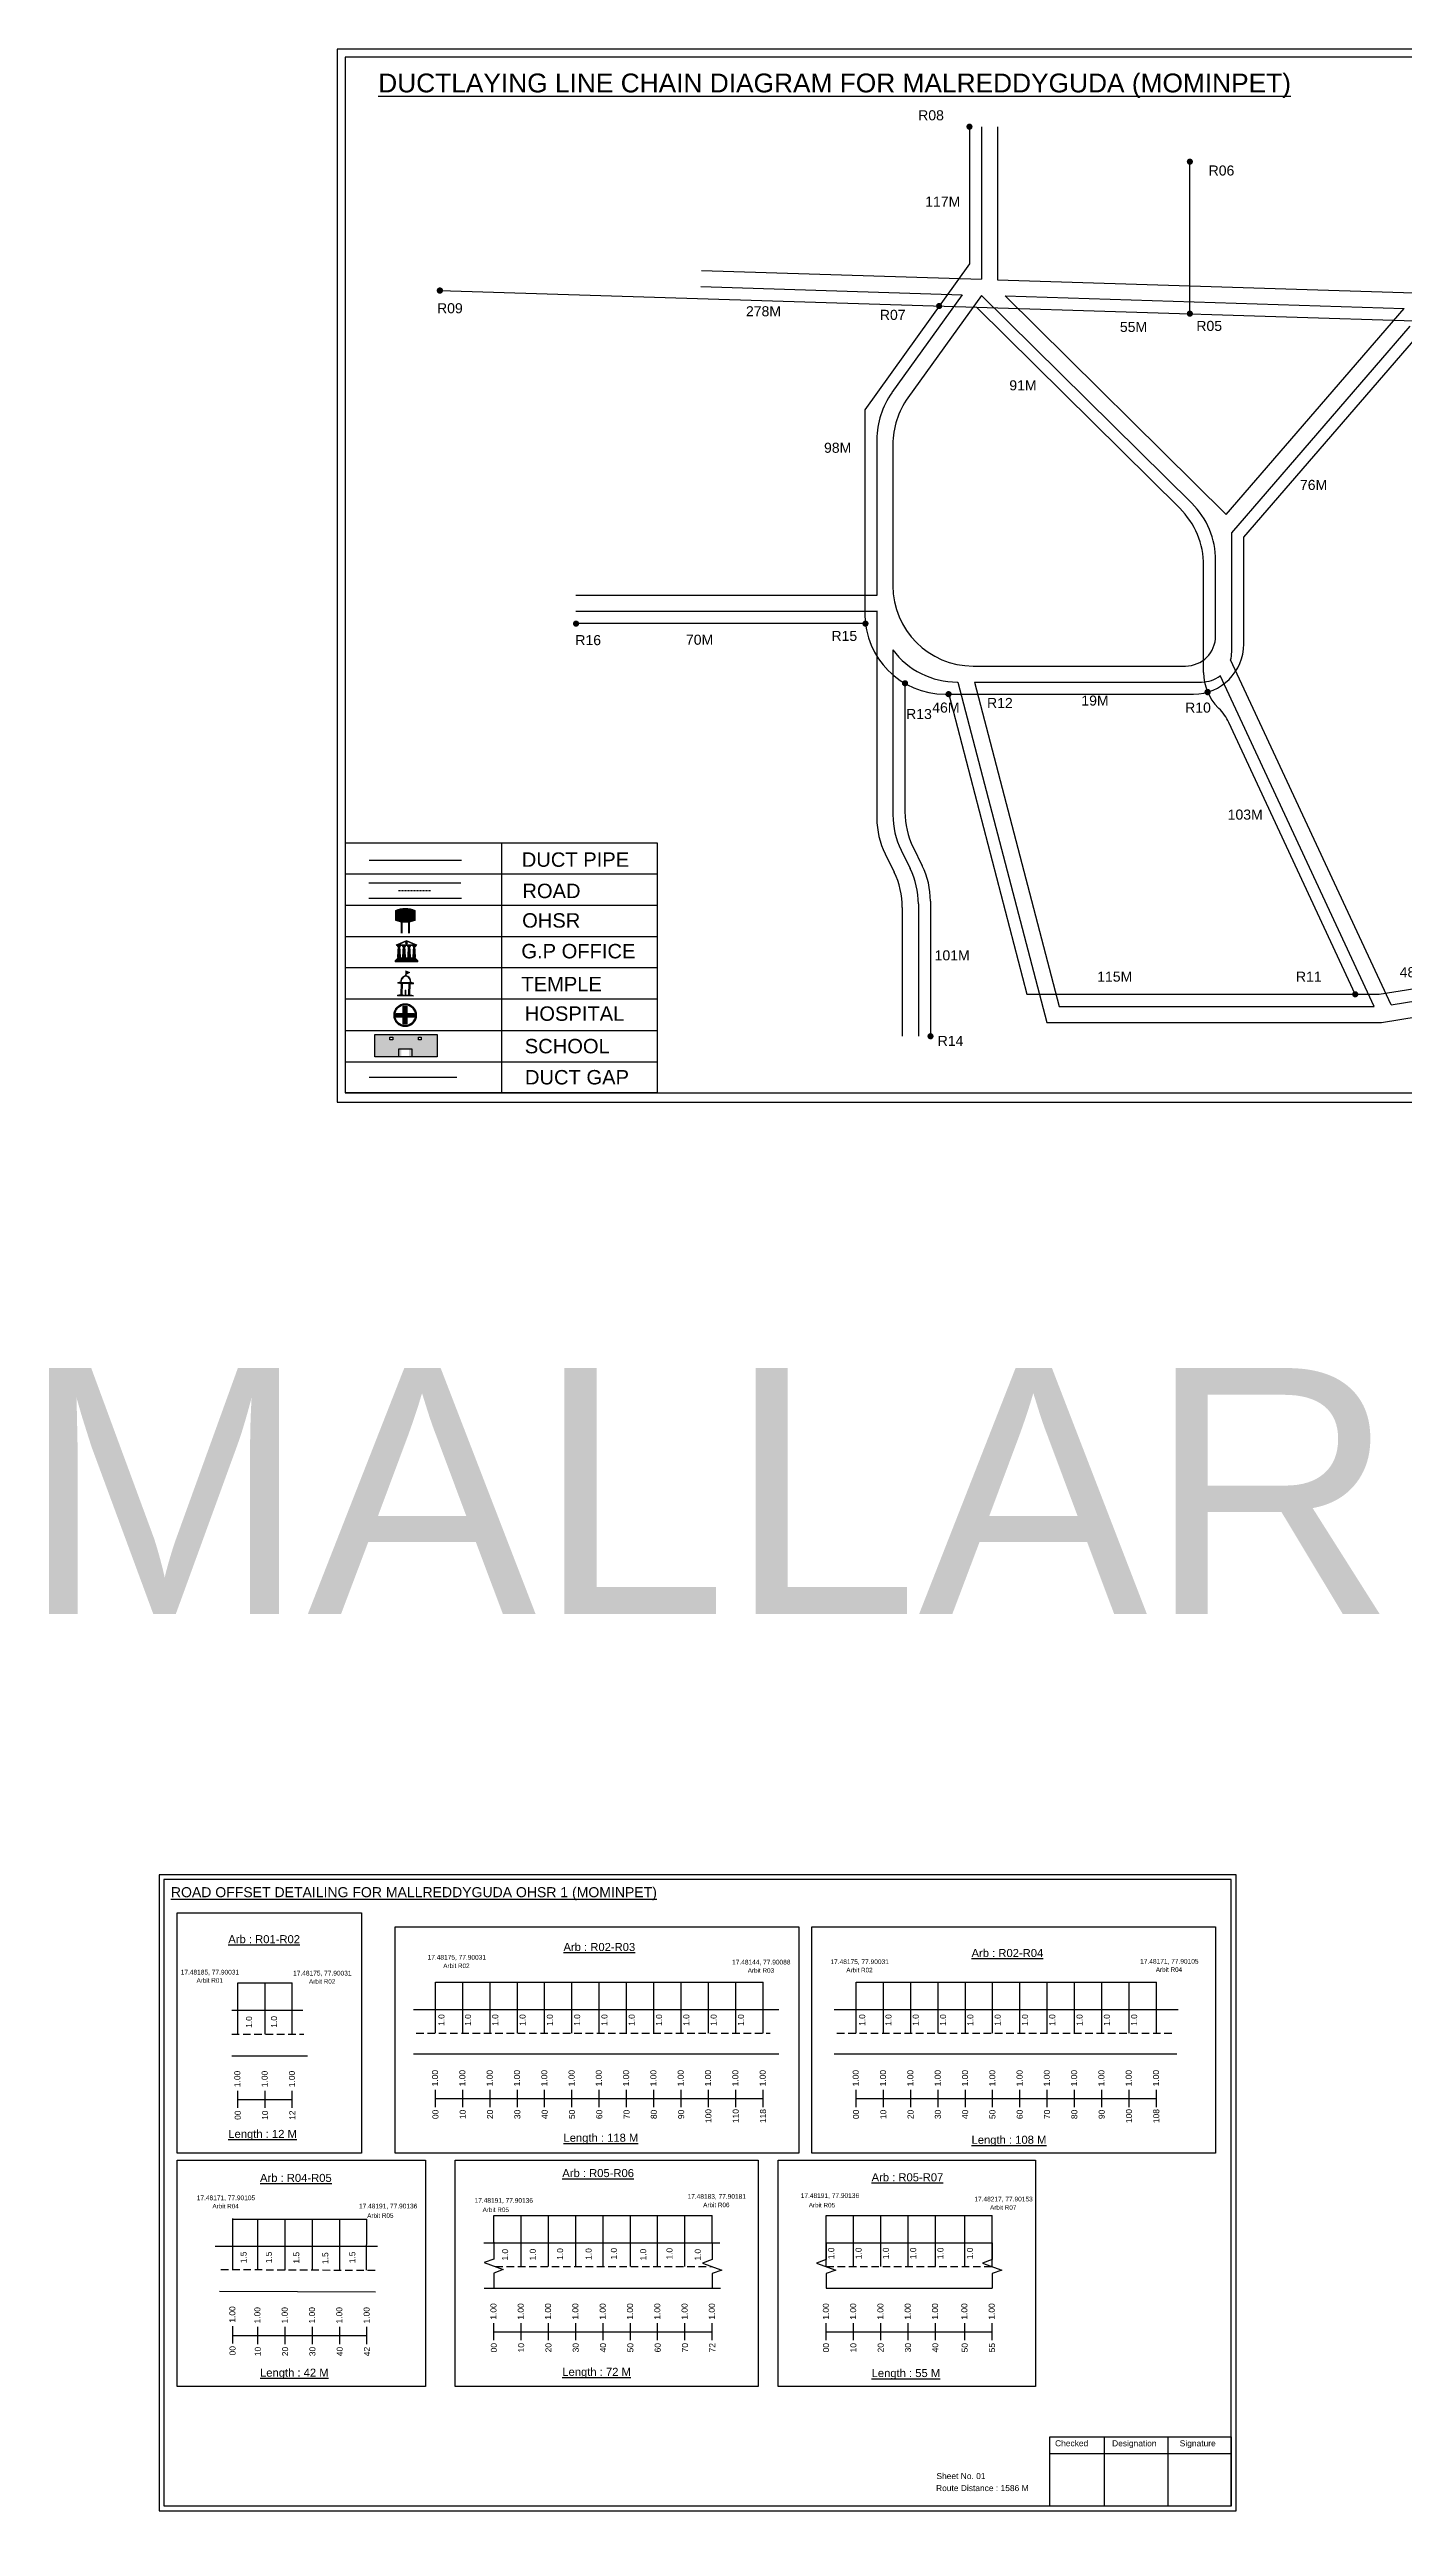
# Model space of a CAD drawing. Header units: inches. Extents: x 323 to 3787, y 50 to 1276.
# Drawn here: x 323 to 998, y 50 to 1276 of the extents above; entities that cross this region are included whole.
import ezdxf

# ---------------------------------------------------------------- set-up
doc = ezdxf.new("R2010")
doc.units = ezdxf.units.IN
doc.header["$MEASUREMENT"] = 0
doc.linetypes.add('DASHED2', pattern=[0.375, 0.25, -0.125])
doc.linetypes.add('DASHEDX2', pattern=[1.5, 1, -0.5])
for name, color, linetype in [('LANDMARK', 7, 'Continuous'), ('OHT', 7, 'Continuous'), ('PDF_Geometry', 7, 'Continuous'), ('PDF_Text', 5, 'Continuous'), ('pipe', 5, 'Continuous')]:
    doc.layers.add(name, color=color, linetype=linetype)
doc.styles.add('PDF Arial', font='arial.ttf')
doc.styles.get("Standard").update_dxf_attribs({"font": 'arial.ttf'})

# ---------------------------------------------------------------- blocks, each defined once
blk = doc.blocks.new('OHT')
at = {"linetype": 'Continuous', "lineweight": 0, "true_color": 0x0ffffc}
blk.add_hatch(color=4, dxfattribs=at).paths.add_polyline_path([(0.012, 1), (0, 1, 0.101323), (-0.4, 0.916), (-0.4, 0.525, 0.194075), (0.399, 0.521), (0.399, 0.921, 0.097877)])
at = {"color": 4, "linetype": 'Continuous', "lineweight": 0, "true_color": 0x0ffffc, "flags": 128}
for points in [[(-0.4, 0.525), (-0.4, 0.916)], [(0.399, 0.521), (0.399, 0.921)]]:
    blk.add_lwpolyline(points, dxfattribs=at)
at = {"color": 4, "linetype": 'Continuous', "lineweight": 0, "true_color": 0x0ffffc, "const_width": 0.075, "flags": 128}
for points in [[(-0.15, 0), (-0.15, 0.475)], [(0.15, 0), (0.15, 0.473)]]:
    blk.add_lwpolyline(points, dxfattribs=at)
at = {"color": 4, "linetype": 'Continuous', "lineweight": 0, "true_color": 0x0ffffc}
for centre, radius, start, end in [((0.006, -0.019), 1.019, 67.31091, 113.47108), ((0.004, 1.513), 1.068, 247.76824, 291.70073)]:
    blk.add_arc(centre, radius, start, end, dxfattribs=at)
blk = doc.blocks.new('Government_Office')
at = {"linetype": 'Continuous', "lineweight": 0, "true_color": 0xff0000}
for points in [[(-0.5, 0.05), (0.5, 0.05), (0.5, 0), (-0.5, 0)], [(-0.45, 0.08), (-0.45, 0.12), (0.45, 0.12), (0.45, 0.08)], [(-0.4, 0.14), (-0.4, 0.18), (0.4, 0.18), (0.4, 0.14)]]:
    blk.add_hatch(color=1, dxfattribs=at).paths.add_polyline_path(points)
h = blk.add_hatch(color=1, dxfattribs=at)
h.paths.add_polyline_path([(0.44, 0.72), (0.45, 0.75), (0, 0.93), (-0.45, 0.75), (-0.44, 0.72)])
h.paths.add_polyline_path([(0.36, 0.75), (-0.36, 0.75), (0, 0.9)], flags=16)
h.paths.add_polyline_path([(0, 0.78, -1), (0, 0.87, -1)], flags=0)
h = blk.add_hatch(color=1, dxfattribs=at)
edge = h.paths.add_edge_path()
edge.add_line((-0.27, 0.2), (-0.3, 0.68))
edge.add_line((-0.3, 0.68), (-0.29, 0.68))
edge.add_arc((-0.28, 0.69), 0.0176, 225.304, 441.5659)
edge.add_line((-0.28, 0.7), (-0.39, 0.7))
edge.add_arc((-0.39, 0.69), 0.0176, 98.4341, 314.696)
edge.add_line((-0.38, 0.68), (-0.37, 0.68))
edge.add_line((-0.37, 0.68), (-0.4, 0.2))
edge.add_line((-0.4, 0.2), (-0.27, 0.2))
h = blk.add_hatch(color=1, dxfattribs=at)
edge = h.paths.add_edge_path()
edge.add_line((-0.05, 0.2), (-0.07, 0.68))
edge.add_line((-0.07, 0.68), (-0.07, 0.68))
edge.add_arc((-0.05, 0.69), 0.0176, 225.304, 441.5659)
edge.add_line((-0.05, 0.7), (-0.17, 0.7))
edge.add_arc((-0.17, 0.69), 0.0176, 98.4341, 314.696)
edge.add_line((-0.16, 0.68), (-0.15, 0.68))
edge.add_line((-0.15, 0.68), (-0.18, 0.2))
edge.add_line((-0.18, 0.2), (-0.05, 0.2))
h = blk.add_hatch(color=1, dxfattribs=at)
edge = h.paths.add_edge_path()
edge.add_arc((0, 0.83), 0.0467, 90, 270)
edge.add_arc((0, 0.83), 0.0467, 270, 450)
h = blk.add_hatch(color=1, dxfattribs=at)
edge = h.paths.add_edge_path()
edge.add_line((0.18, 0.2), (0.15, 0.68))
edge.add_line((0.15, 0.68), (0.16, 0.68))
edge.add_arc((0.17, 0.69), 0.0176, 225.304, 441.5659)
edge.add_line((0.17, 0.7), (0.05, 0.7))
edge.add_arc((0.05, 0.69), 0.0176, 98.4341, 314.696)
edge.add_line((0.07, 0.68), (0.07, 0.68))
edge.add_line((0.07, 0.68), (0.05, 0.2))
edge.add_line((0.05, 0.2), (0.18, 0.2))
h = blk.add_hatch(color=1, dxfattribs=at)
edge = h.paths.add_edge_path()
edge.add_line((0.4, 0.2), (0.37, 0.68))
edge.add_line((0.37, 0.68), (0.38, 0.68))
edge.add_arc((0.39, 0.69), 0.0176, 225.304, 441.5659)
edge.add_line((0.4, 0.7), (0.28, 0.7))
edge.add_arc((0.28, 0.69), 0.0176, 98.4341, 314.696)
edge.add_line((0.29, 0.68), (0.3, 0.68))
edge.add_line((0.3, 0.68), (0.27, 0.2))
edge.add_line((0.27, 0.2), (0.4, 0.2))
at = {"color": 1, "linetype": 'Continuous', "lineweight": 0, "true_color": 0xff0000, "flags": 128}
for points in [[(-0.5, 0.05), (0.5, 0.05), (0.5, 0), (-0.5, 0)], [(-0.45, 0.75), (-0.44, 0.72), (0.44, 0.72), (0.45, 0.75), (0, 0.93)], [(-0.45, 0.08), (-0.45, 0.12), (0.45, 0.12), (0.45, 0.08)], [(-0.4, 0.14), (-0.4, 0.18), (0.4, 0.18), (0.4, 0.14)], [(-0.36, 0.75), (0.36, 0.75), (0, 0.9)]]:
    blk.add_lwpolyline(points, close=True, dxfattribs=at)
for points in [[(-0.27, 0.2), (-0.3, 0.68), (-0.29, 0.68, 1.379694), (-0.28, 0.7), (-0.39, 0.7, 1.379694), (-0.38, 0.68), (-0.37, 0.68), (-0.4, 0.2)], [(-0.05, 0.2), (-0.07, 0.68), (-0.07, 0.68, 1.379694), (-0.05, 0.7), (-0.17, 0.7, 1.379694), (-0.16, 0.68), (-0.15, 0.68), (-0.18, 0.2)], [(0, 0.87, 1), (0, 0.78, 1)], [(0.18, 0.2), (0.15, 0.68), (0.16, 0.68, 1.379694), (0.17, 0.7), (0.05, 0.7, 1.379694), (0.07, 0.68), (0.07, 0.68), (0.05, 0.2)], [(0.4, 0.2), (0.37, 0.68), (0.38, 0.68, 1.379694), (0.4, 0.7), (0.28, 0.7, 1.379694), (0.29, 0.68), (0.3, 0.68), (0.27, 0.2)]]:
    blk.add_lwpolyline(points, format="xyb", close=True, dxfattribs=at)
blk = doc.blocks.new('Temple')
at = {"linetype": 'Continuous', "lineweight": 0, "true_color": 0xe66000}
blk.add_hatch(color=32, dxfattribs=at).paths.add_polyline_path([(-0.006, 1), (0.147, 0.931), (0, 0.85)])
at = {"linetype": 'Continuous', "lineweight": 0, "true_color": 0xff0000}
h = blk.add_hatch(color=1, dxfattribs=at)
edge = h.paths.add_edge_path()
edge.add_line((0.175, 0.49), (0.225, 0.49))
edge.add_line((0.225, 0.49), (0.225, 0.497))
edge.add_line((0.225, 0.497), (0.307, 0.497))
edge.add_line((0.307, 0.497), (0.307, 0.533))
edge.add_line((0.307, 0.533), (0.257, 0.533))
edge.add_line((0.257, 0.533), (0.257, 0.54))
edge.add_line((0.257, 0.54), (0.2, 0.54))
edge.add_spline(control_points=[(0.2, 0.54), (0.2, 0.589), (0.19, 0.638), (0.142, 0.743), (0.092, 0.79), (0.027, 0.805), (0.02, 0.806), (0.012, 0.806)], knot_values=[4.712389, 4.712389, 4.712389, 4.712389, 5.278166, 5.278166, 6.117402, 6.117402, 6.223801, 6.223801, 6.223801, 6.223801], degree=3, periodic=0)
edge.add_line((0.012, 0.806), (0.012, 0.79))
edge.add_line((0.012, 0.79), (-0.012, 0.79))
edge.add_line((-0.012, 0.79), (-0.012, 0.806))
edge.add_spline(control_points=[(-0.012, 0.806), (-0.055, 0.802), (-0.096, 0.781), (-0.171, 0.699), (-0.197, 0.628), (-0.2, 0.55), (-0.2, 0.545), (-0.2, 0.54)], knot_values=[6.343965, 6.343965, 6.343965, 6.343965, 6.956638, 6.956638, 7.795874, 7.795874, 7.853982, 7.853982, 7.853982, 7.853982], degree=3, periodic=0)
edge.add_line((-0.2, 0.54), (-0.257, 0.54))
edge.add_line((-0.257, 0.54), (-0.257, 0.533))
edge.add_line((-0.257, 0.533), (-0.307, 0.533))
edge.add_line((-0.307, 0.533), (-0.307, 0.497))
edge.add_line((-0.307, 0.497), (-0.225, 0.497))
edge.add_line((-0.225, 0.497), (-0.225, 0.49))
edge.add_line((-0.225, 0.49), (-0.175, 0.49))
edge.add_line((-0.175, 0.49), (-0.175, 0.07))
edge.add_arc((-0.205, 0.07), 0.03, -90, 0, ccw=False)
edge.add_line((-0.205, 0.04), (-0.257, 0.04))
edge.add_line((-0.257, 0.04), (-0.257, 0.033))
edge.add_line((-0.257, 0.033), (-0.307, 0.033))
edge.add_line((-0.307, 0.033), (-0.307, 0))
edge.add_line((-0.307, 0), (0.307, 0))
edge.add_line((0.307, 0), (0.307, 0.033))
edge.add_line((0.307, 0.033), (0.257, 0.033))
edge.add_line((0.257, 0.033), (0.257, 0.04))
edge.add_line((0.257, 0.04), (0.205, 0.04))
edge.add_arc((0.205, 0.07), 0.03, 180, 270, ccw=False)
edge.add_line((0.175, 0.07), (0.175, 0.49))
h.paths.add_polyline_path([(0.125, 0.07, -0.414214), (0.095, 0.04), (0.05, 0.04), (0.05, 0.033), (-0.05, 0.033), (-0.05, 0.04), (-0.095, 0.04, -0.414214), (-0.125, 0.07), (-0.125, 0.497), (0.125, 0.497)], flags=16)
edge = h.paths.add_edge_path(flags=16)
edge.add_ellipse((0, 0.54), major_axis=(0, 0.242), ratio=0.722808, start_angle=270, end_angle=450, ccw=False)
edge.add_line((0.175, 0.54), (-0.175, 0.54))
h.paths.add_polyline_path([(0.012, 0.23), (0.012, 0.07), (-0.012, 0.07), (-0.012, 0.23)], flags=0)
h = blk.add_hatch(color=1, dxfattribs=at)
edge = h.paths.add_edge_path()
edge.add_line((0.012, 0.857), (0, 0.85))
edge.add_line((0, 0.85), (-0.003, 0.925))
edge.add_line((-0.003, 0.925), (-0.012, 0.925))
edge.add_line((-0.012, 0.925), (-0.012, 0.806))
edge.add_spline(control_points=[(-0.012, 0.806), (-0.004, 0.807), (0.004, 0.807), (0.012, 0.806)], knot_values=[6.223801, 6.223801, 6.223801, 6.223801, 6.343965, 6.343965, 6.343965, 6.343965], degree=3, periodic=0)
edge.add_line((0.012, 0.806), (0.012, 0.857))
h = blk.add_hatch(color=1, dxfattribs=at)
edge = h.paths.add_edge_path()
edge.add_line((0.012, 0.79), (0.012, 0.806))
edge.add_spline(control_points=[(0.012, 0.806), (0.004, 0.807), (-0.004, 0.807), (-0.012, 0.806)], knot_values=[6.223801, 6.223801, 6.223801, 6.223801, 6.343965, 6.343965, 6.343965, 6.343965], degree=3, periodic=0)
edge.add_line((-0.012, 0.806), (-0.012, 0.79))
edge.add_line((-0.012, 0.79), (0.012, 0.79))
at = {"color": 32, "linetype": 'Continuous', "lineweight": 0, "true_color": 0xe66000, "flags": 128}
blk.add_lwpolyline([(-0.006, 1), (0.147, 0.931), (0, 0.85), (-0.006, 1)], dxfattribs=at)
at = {"color": 1, "linetype": 'Continuous', "lineweight": 0, "true_color": 0xff0000, "flags": 128}
blk.add_lwpolyline([(0.2, 0.54), (0.257, 0.54), (0.257, 0.533), (0.307, 0.533), (0.307, 0.497), (0.225, 0.497), (0.225, 0.49), (0.175, 0.49), (0.175, 0.07, 0.414214), (0.205, 0.04), (0.257, 0.04), (0.257, 0.033), (0.307, 0.033), (0.307, 0), (-0.307, 0), (-0.307, 0.033), (-0.257, 0.033), (-0.257, 0.04), (-0.205, 0.04, 0.414214), (-0.175, 0.07), (-0.175, 0.49), (-0.225, 0.49), (-0.225, 0.497), (-0.307, 0.497), (-0.307, 0.533), (-0.257, 0.533), (-0.257, 0.54), (-0.2, 0.54)], format="xyb", dxfattribs=at)
blk.add_lwpolyline([(-0.175, 0.54), (0.175, 0.54)], dxfattribs=at)
blk.add_lwpolyline([(0.125, 0.497), (0.125, 0.07, -0.414214), (0.095, 0.04), (0.05, 0.04), (0.05, 0.033), (-0.05, 0.033), (-0.05, 0.04), (-0.095, 0.04, -0.414214), (-0.125, 0.07), (-0.125, 0.497)], format="xyb", close=True, dxfattribs=at)
for points in [[(0.012, 0.925), (-0.012, 0.925), (-0.012, 0.79), (0.012, 0.79)], [(0.012, 0.23), (-0.012, 0.23), (-0.012, 0.07), (0.012, 0.07)]]:
    blk.add_lwpolyline(points, close=True, dxfattribs=at)
at = {"color": 1, "linetype": 'Continuous', "lineweight": 0, "true_color": 0xff0000}
blk.add_ellipse((0, 0.54), major_axis=(0, 0.242), ratio=0.722808, start_param=4.712389, end_param=7.853982, dxfattribs=at)
blk.add_open_spline([(0.2, 0.54), (0.2, 0.589), (0.19, 0.638), (0.142, 0.743), (0.092, 0.79), (-0.023, 0.816), (-0.085, 0.794), (-0.171, 0.699), (-0.197, 0.628), (-0.2, 0.55), (-0.2, 0.545), (-0.2, 0.54)], degree=3, knots=[4.712389, 4.712389, 4.712389, 4.712389, 5.278166, 5.278166, 6.117402, 6.117402, 6.956638, 6.956638, 7.795874, 7.795874, 7.853982, 7.853982, 7.853982, 7.853982], dxfattribs=at)
blk = doc.blocks.new('*U5')
at = {"color": 0, "linetype": 'DASHEDX2', "transparency": 16777216}
blk.add_line((-8.2, 0), (8, 0), dxfattribs=at)
blk = doc.blocks.new('Hospital')
at = {"linetype": 'Continuous', "lineweight": 0, "true_color": 0x000000}
h = blk.add_hatch(color=18, dxfattribs=at)
h.paths.add_polyline_path([(-0.5, 0, 1), (0.5, 0, 1)])
h.paths.add_polyline_path([(0.45, 0, -1), (-0.45, 0, -1)], flags=16)
at = {"linetype": 'Continuous', "true_color": 0xff0000}
blk.add_hatch(color=1, dxfattribs=at).paths.add_polyline_path([(-0.39, 0.08), (-0.08, 0.08), (-0.08, 0.39), (0.08, 0.39), (0.08, 0.08), (0.39, 0.08), (0.39, -0.08), (0.08, -0.08), (0.08, -0.39), (-0.08, -0.39), (-0.08, -0.08), (-0.39, -0.08)])
at = {"color": 1, "linetype": 'Continuous', "true_color": 0xff0000, "flags": 128}
blk.add_lwpolyline([(-0.39, 0.08), (-0.08, 0.08), (-0.08, 0.39), (0.08, 0.39), (0.08, 0.08), (0.39, 0.08), (0.39, -0.08), (0.08, -0.08), (0.08, -0.39), (-0.08, -0.39), (-0.08, -0.08), (-0.39, -0.08)], close=True, dxfattribs=at)
at = {"color": 18, "linetype": 'Continuous', "lineweight": 0, "true_color": 0x000000}
for radius in [0.5, 0.446]:
    blk.add_circle((0, 0), radius, dxfattribs=at)

msp = doc.modelspace()

# ---------------------------------------------------------------- hatches: boundary and pattern name
at = {"ltscale": 0.5}
h = msp.add_hatch(color=5, dxfattribs=at)
h.dxf.hatch_style = 1
h.paths.add_polyline_path([(783.1, 1237.6, 1), (780, 1237.6, 1)])
h = msp.add_hatch(color=5, dxfattribs=at)
h.dxf.hatch_style = 1
h.paths.add_polyline_path([(892.9, 1220.2, 1), (889.8, 1220.2, 1)])
h = msp.add_hatch(color=5, dxfattribs=at)
h.dxf.hatch_style = 1
h.paths.add_polyline_path([(519.3, 1156, 1), (516.1, 1156, 1)])
h = msp.add_hatch(color=5, dxfattribs=at)
h.dxf.hatch_style = 1
h.paths.add_polyline_path([(768, 1148.3, 1), (764.9, 1148.3, 1)])
h = msp.add_hatch(color=5, dxfattribs=at)
h.dxf.hatch_style = 1
h.paths.add_polyline_path([(892.9, 1144.5, 1), (889.8, 1144.5, 1)])
h = msp.add_hatch(color=5, dxfattribs=at)
h.dxf.hatch_style = 1
h.paths.add_polyline_path([(587.1, 990.1, 1), (584, 990.1, 1)])
h = msp.add_hatch(color=5, dxfattribs=at)
h.dxf.hatch_style = 1
h.paths.add_polyline_path([(731.3, 990.1, 1), (728.2, 990.1, 1)])
h = msp.add_hatch(color=5, dxfattribs=at)
h.dxf.hatch_style = 1
h.paths.add_polyline_path([(751, 960.4, 1), (747.9, 960.4, 1)])
h = msp.add_hatch(color=5, dxfattribs=at)
h.dxf.hatch_style = 1
h.paths.add_polyline_path([(772.7, 955, 1), (769.6, 955, 1)])
h = msp.add_hatch(color=5, dxfattribs=at)
h.dxf.hatch_style = 1
h.paths.add_polyline_path([(901.8, 956, 1), (898.6, 956, 1)])
h = msp.add_hatch(color=5, dxfattribs=at)
h.dxf.hatch_style = 1
h.paths.add_polyline_path([(975.3, 805.5, 1), (972.2, 805.5, 1)])
at = {"true_color": 0xc8c92d}
h = msp.add_hatch(color=52, dxfattribs=at)
h.dxf.hatch_style = 1
h.paths.add_polyline_path([(491.5, 785.4), (485.3, 785.4), (485.3, 774.3), (491.5, 774.3)])
h.paths.add_polyline_path([(516.3, 785.4), (510.2, 785.4), (510.2, 774.3), (516.3, 774.3)])
at = {"true_color": 0x293189}
h = msp.add_hatch(color=177, dxfattribs=at)
h.dxf.hatch_style = 1
h.paths.add_polyline_path([(510.2, 785.4), (491.5, 785.4), (491.5, 774.3), (498.5, 774.3), (498.5, 777.9), (502.4, 777.9), (502.4, 774.3), (510.2, 774.3)])
h.paths.add_polyline_path([(494.2, 782.9), (492.8, 782.9), (492.8, 784.2), (494.2, 784.2)], flags=16)
h.paths.add_polyline_path([(507, 782.9), (507, 784.2), (508.4, 784.2), (508.4, 782.9)], flags=16)
at = {"ltscale": 0.5}
h = msp.add_hatch(color=5, dxfattribs=at)
h.dxf.hatch_style = 1
h.paths.add_polyline_path([(763.7, 784.6, 1), (760.6, 784.6, 1)])

# ---------------------------------------------------------------- linework, layer by layer
for p, q in [((787.6, 1237.6), (787.6, 1161.6)), ((795.6, 1237.6), (795.6, 1161.4)), ((648, 1166), (787.6, 1161.6)), ((647.8, 1158), (777.9, 1153.9)), ((777.9, 1153.9), (742.9, 1105.2)), ((787.6, 1153.6), (750.9, 1102.6)), ((781.6, 1161.8), (781.6, 1161.6)), ((892.3, 1050.1), (787.6, 1153.6)), ((795.6, 1161.4), (1086.6, 1152.3)), ((799.3, 1153.3), (998.2, 1147.1)), ((909.4, 1044.4), (799.3, 1153.3)), ((909.4, 1044.4), (998.2, 1147.1)), ((912.2, 1035.3), (1001.1, 1138.2)), ((735.4, 1081.8), (735.4, 1004.1)), ((743.4, 1079.3), (743.4, 1009)), ((912.2, 976), (912.2, 1035.3)), ((904.2, 984), (904.2, 1021.6)), ((735.4, 1004.1), (585.5, 1004.1)), ((735.8, 996.1), (585.5, 996.1)), ((735.4, 996.1), (735.4, 969)), ((735.4, 969), (735.4, 893.1)), ((743.4, 977), (743.4, 894.9)), ((783.4, 969), (889.2, 969)), ((991.6, 800.3), (911.6, 972)), ((775.4, 961), (775.8, 961)), ((775.8, 961), (820.1, 791.5)), ((784.1, 961), (897.2, 961)), ((784.1, 961), (826.2, 799.5)), ((983.1, 799.5), (906.4, 964.2)), ((905.5, 948.2), (905.8, 947.9)), ((470.6, 880.8), (470.6, 757.6)), ((548.4, 880.8), (548.4, 756.4)), ((739.5, 875.5), (744, 866.3)), ((747.5, 877.3), (752, 868.2)), ((626.2, 865.3), (470.6, 865.3)), ((482.3, 861), (528.2, 861)), ((626.2, 849.7), (470.6, 849.7)), ((482.3, 853.4), (528.4, 853.4)), ((748.1, 848.7), (748.1, 784.6)), ((756.1, 850.5), (756.1, 784.6)), ((626.2, 834.2), (470.6, 834.2)), ((626.2, 818.6), (470.6, 818.6)), ((986.9, 791.5), (1106.5, 810.8)), ((991.6, 800.3), (1104, 818.5)), ((626.2, 803.1), (470.6, 803.1)), ((826.2, 799.5), (983.1, 799.5)), ((470.6, 787.5), (626.2, 787.5)), ((820.1, 791.5), (986.9, 791.5)), ((470.6, 771.9), (626.2, 771.9)), ((470.6, 757.6), (470.6, 756.4)), ((470.6, 757.4), (470.6, 756.4)), ((626.2, 756.4), (470.6, 756.4)), ((417, 287.6), (417, 313.1)), ((430.6, 287.6), (430.6, 313.1)), ((444.2, 287.6), (444.2, 313.1)), ((515.5, 288), (515.5, 313.5)), ((529.1, 288), (529.1, 313.5)), ((542.7, 288), (542.7, 313.5)), ((556.3, 288), (556.3, 313.5)), ((569.9, 288), (569.9, 313.5)), ((583.5, 288), (583.5, 313.5)), ((597.1, 288), (597.1, 313.5)), ((610.7, 288), (610.7, 313.5)), ((624.3, 288), (624.3, 313.5)), ((637.9, 288), (637.9, 313.5)), ((651.5, 288), (651.5, 313.5)), ((665.1, 288), (665.1, 313.5)), ((678.7, 288), (678.7, 313.5)), ((725.1, 288), (725.1, 313.5)), ((738.7, 288), (738.7, 313.5)), ((752.3, 288), (752.3, 313.5)), ((765.9, 288), (765.9, 313.5)), ((779.5, 288), (779.5, 313.5)), ((793.1, 288), (793.1, 313.5)), ((806.7, 288), (806.7, 313.5)), ((820.3, 288), (820.3, 313.5)), ((833.9, 288), (833.9, 313.5)), ((847.5, 288), (847.5, 313.5)), ((861.1, 288), (861.1, 313.5)), ((874.7, 288), (874.7, 313.5)), ((414, 299.5), (449.4, 299.5)), ((504.6, 299.9), (686.5, 299.9)), ((714.2, 299.9), (885.6, 299.9)), ((414, 276.8), (451.8, 276.8)), ((686.5, 277.7), (504.6, 277.7)), ((884.9, 277.7), (714.2, 277.7)), ((544.6, 183.7), (544.6, 197.3)), ((558.2, 171.8), (558.2, 197.3)), ((571.8, 171.8), (571.8, 197.3)), ((585.4, 171.8), (585.4, 197.3)), ((599, 171.8), (599, 197.3)), ((612.6, 171.8), (612.6, 197.3)), ((626.2, 171.8), (626.2, 197.3)), ((639.8, 171.8), (639.8, 197.3)), ((653.4, 183.7), (653.4, 197.3)), ((710.2, 171.8), (710.2, 197.3)), ((723.8, 171.8), (723.8, 197.3)), ((737.4, 171.8), (737.4, 197.3)), ((751, 171.8), (751, 197.3)), ((764.6, 171.8), (764.6, 197.3)), ((779.2, 171.8), (779.2, 197.3)), ((792.8, 171.8), (792.8, 197.3)), ((414.5, 170.2), (414.5, 195.8)), ((427, 170.2), (427, 195.5)), ((440.6, 170.1), (440.6, 195.5)), ((454.2, 170.2), (454.2, 195.5)), ((467.8, 169.9), (467.8, 195.5)), ((481.2, 170), (481.4, 195.5)), ((486.6, 181.8), (405.7, 181.8)), ((539.6, 183.7), (657.2, 183.7)), ((710.2, 183.7), (792.8, 183.7)), ((407.9, 159.6), (485.6, 159.2)), ((539.7, 161), (657.5, 161)), ((710.2, 161), (792.8, 161))]:
    msp.add_line(p, q)
at = {"color": 5}
for p, q in [((417, 313.1), (444.2, 313.1)), ((515.5, 313.5), (678.7, 313.5)), ((725.1, 313.5), (874.7, 313.5)), ((544.6, 197.3), (653.4, 197.3)), ((710.2, 197.3), (792.8, 197.3)), ((414.5, 195.5), (481.4, 195.5))]:
    msp.add_line(p, q, dxfattribs=at)
at = {"linetype": 'DASHED2', "ltscale": 15}
for p, q in [((414, 287.6), (449.9, 287.6)), ((505.9, 288), (682.3, 288)), ((715.5, 288), (883.1, 288)), ((545.3, 171.8), (653.4, 171.8)), ((710.2, 171.8), (792.8, 171.8)), ((408.6, 170.4), (486.9, 170))]:
    msp.add_line(p, q, dxfattribs=at)
at = {"color": 217, "true_color": 0x93278f}
for p, q in [((417, 250.9), (417, 259.4)), ((430.6, 250.9), (430.6, 259.4)), ((444.2, 250.9), (444.2, 259.4)), ((515.5, 251.3), (515.5, 259.9)), ((529.1, 251.3), (529.1, 259.9)), ((542.7, 251.3), (542.7, 259.9)), ((556.3, 251.3), (556.3, 259.9)), ((569.9, 251.3), (569.9, 259.9)), ((583.5, 251.3), (583.5, 259.9)), ((597.1, 251.3), (597.1, 259.9)), ((610.7, 251.3), (610.7, 259.9)), ((624.3, 251.3), (624.3, 259.9)), ((637.9, 251.3), (637.9, 259.9)), ((651.5, 251.3), (651.5, 259.9)), ((665.1, 251.3), (665.1, 259.9)), ((678.7, 251.3), (678.7, 259.9)), ((725.1, 251.3), (725.1, 259.9)), ((738.7, 251.3), (738.7, 259.9)), ((752.3, 251.3), (752.3, 259.9)), ((765.9, 251.3), (765.9, 259.9)), ((779.5, 251.3), (779.5, 259.9)), ((793.1, 251.3), (793.1, 259.9)), ((806.7, 251.3), (806.7, 259.9)), ((820.3, 251.3), (820.3, 259.9)), ((833.9, 251.3), (833.9, 259.9)), ((847.5, 251.3), (847.5, 259.9)), ((861.1, 251.3), (861.1, 259.9)), ((874.7, 251.3), (874.7, 259.9)), ((417, 255.1), (444.2, 255.1)), ((515.5, 255.6), (678.7, 255.6)), ((725.1, 255.6), (874.7, 255.6)), ((414.5, 133.6), (414.5, 142.2)), ((414.5, 137.5), (481.4, 137.5)), ((427, 133.2), (427, 141.8)), ((440.6, 133.2), (440.6, 141.8)), ((454.2, 133.2), (454.2, 141.8)), ((467.8, 133.2), (467.8, 141.8)), ((481.4, 133.2), (481.4, 141.8)), ((544.6, 135.1), (544.6, 143.7)), ((544.6, 139.4), (653.4, 139.4)), ((558.2, 135.1), (558.2, 143.7)), ((571.8, 135.1), (571.8, 143.7)), ((585.4, 135.1), (585.4, 143.7)), ((599, 135.1), (599, 143.7)), ((612.6, 135.1), (612.6, 143.7)), ((626.2, 135.1), (626.2, 143.7)), ((639.8, 135.1), (639.8, 143.7)), ((653.4, 135.1), (653.4, 143.7)), ((710.2, 135.1), (710.2, 143.7)), ((710.2, 139.4), (792.8, 139.4)), ((723.8, 135.1), (723.8, 143.7)), ((737.4, 135.1), (737.4, 143.7)), ((751, 135.1), (751, 143.7)), ((764.6, 135.1), (764.6, 143.7)), ((779.2, 135.1), (779.2, 143.7)), ((792.8, 135.1), (792.8, 143.7))]:
    msp.add_line(p, q, dxfattribs=at)
for points in [[(466.5, 1276.2), (466.5, 751.7), (1356.7, 751.7), (1356.7, 1276.2)], [(470.6, 1272.2), (470.6, 756.4), (1352, 756.4), (1352, 1272.2)], [(516.4, 785.4), (516.4, 774.3), (485.3, 774.3), (485.3, 785.4)], [(494.2, 784.2), (494.2, 782.9), (492.8, 782.9), (492.8, 784.2)], [(507, 782.9), (507, 784.2), (508.4, 784.2), (508.4, 782.9)], [(386.8, 348), (478.7, 348), (478.7, 228.3), (386.8, 228.3)], [(495.4, 341), (696.6, 341), (696.6, 228.3), (495.4, 228.3)], [(703, 341), (904.2, 341), (904.2, 228.3), (703, 228.3)], [(386.8, 224.8), (510.6, 224.8), (510.6, 112.1), (386.8, 112.1)], [(525.4, 224.8), (676.2, 224.8), (676.2, 112.1), (525.4, 112.1)], [(686.3, 224.8), (814.4, 224.8), (814.4, 112.1), (686.3, 112.1)]]:
    msp.add_lwpolyline(points, close=True)
for points in [[(626.2, 756.4), (626.2, 880.8), (470.6, 880.8)], [(497.2, 774.3), (497.2, 778.4), (503.7, 778.4), (503.7, 774.3)]]:
    msp.add_lwpolyline(points)
at = {"linetype": 'Continuous'}
for points in [[(544.6, 184), (544.6, 175.5), (539.8, 173.8), (549.3, 170.4), (544.6, 168.6), (544.6, 161.3)], [(653.4, 183.7), (653.4, 175.3), (648.6, 173.5), (658.1, 170.1), (653.4, 168.3), (653.4, 161)], [(710.2, 183.7), (710.2, 175.3), (705.4, 173.5), (714.9, 170.1), (710.2, 168.3), (710.2, 161)], [(792.8, 183.7), (792.8, 175.3), (788.1, 173.5), (797.6, 170.1), (792.8, 168.3), (792.8, 161)]]:
    msp.add_lwpolyline(points, dxfattribs=at)
for centre, radius, start, end in [((775.4, 1081.8), 40, 144.3448, 180), ((783.4, 1079.3), 40, 144.3448, 180), ((864.2, 1021.6), 40, 0, 45.3333), ((783.4, 1009), 40, 180, 270), ((889.2, 984), 15, 270, 0), ((775.4, 1001), 40, 216.8699, 270), ((897.2, 976), 15, 344.3795, 0), ((897.2, 976), 15, 270, 308.0339), ((775.4, 893.1), 40, 180, 206.1355), ((783.4, 894.9), 40, 180, 206.1355), ((708.1, 848.7), 40, 0, 26.1355), ((716.1, 850.5), 40, 0, 26.1355)]:
    msp.add_arc(centre, radius, start, end)
at = {"layer": 'OHT', "color": 5}
msp.add_line((482.5, 872.3), (528.4, 872.3), dxfattribs=at)
at = {"layer": 'OHT', "color": 1}
msp.add_line((482.5, 764.2), (526.1, 764.2), dxfattribs=at)
at = {"layer": 'PDF_Geometry'}
for points in [[(377.9, 366.9), (377.9, 50.2), (914.4, 50.2), (914.4, 366.9)], [(380.2, 364.6), (380.2, 52.6), (912, 52.6), (912, 364.6)]]:
    msp.add_lwpolyline(points, close=True, dxfattribs=at)
at = {"layer": 'PDF_Geometry', "color": 242, "true_color": 0xcc1f26}
msp.add_lwpolyline([(912, 52.5), (821.6, 52.5), (821.6, 87.1), (912, 87.1)], close=True, dxfattribs=at)
for points in [[(848.6, 87.1), (848.6, 52.5)], [(880.3, 87.1), (880.3, 52.5)], [(821.6, 78.8), (912, 78.8)]]:
    msp.add_lwpolyline(points, dxfattribs=at)
at = {"layer": 'pipe'}
for p, q in [((781.6, 1237.6), (781.6, 1169.3)), ((891.3, 1144.4), (891.3, 1220)), ((781.6, 1169.3), (729.4, 1096.6)), ((517.7, 1156), (785, 1147.7)), ((785, 1147.7), (1008.7, 1140.8)), ((886.3, 1047.6), (785, 1147.7)), ((918.2, 1033.1), (1011.2, 1140.7)), ((729.4, 1096.6), (729.4, 995)), ((918.2, 980), (918.2, 1033.1)), ((898.2, 965.8), (898.2, 1019.1)), ((729.4, 990.1), (585.5, 990.1)), ((749.4, 960.4), (749.4, 896.3)), ((769.4, 955), (785.6, 955)), ((771.2, 955), (810.2, 805.5)), ((784.1, 955), (893.2, 955)), ((973.7, 805.5), (910.7, 940.8)), ((753.5, 878.7), (758, 869.5)), ((762.1, 851.9), (762.1, 784.6)), ((985.7, 805.5), (1102.8, 824.4)), ((810.2, 805.5), (985.7, 805.5))]:
    msp.add_line(p, q, dxfattribs=at)
for centre, radius, start, end in [((858.2, 1019.1), 40, 0, 45.3333), ((769.4, 995), 40, 180, 270), ((893.2, 980), 25, 270, 0), ((923.2, 965.8), 25, 180, 224.7854), ((888.1, 930.3), 25, 24.9686, 44.7854), ((789.4, 896.3), 40, 180, 206.1355), ((722.1, 851.9), 40, 0, 26.1355)]:
    msp.add_arc(centre, radius, start, end, dxfattribs=at)

# ---------------------------------------------------------------- block references
at = {"linetype": 'DASHEDX2'}
msp.add_blockref('*U5', (505.3, 857.2), dxfattribs=at)
at = {"layer": 'LANDMARK'}
for name, p, xscale, yscale, zscale in [('Government_Office', (501.1, 821.7), 11.32114773247135, 11.32114773247135, 11.32114773247135), ('Hospital', (500.4, 795.1), 11.41772014427468, 11.41772014427468, 11.41772014427468)]:
    msp.add_blockref(name, p, dxfattribs=dict(at, xscale=xscale, yscale=yscale, zscale=zscale))
at = {"layer": 'LANDMARK', "xscale": 12.62452535729322, "yscale": 12.62452535729322, "zscale": 12.62452535729322, "rotation": 358.3713438591284}
msp.add_blockref('Temple', (500.5, 804.6), dxfattribs=at)
at = {"layer": 'OHT', "xscale": 12.45189723782068, "yscale": 12.45189723782068, "zscale": 12.45189723782068}
msp.add_blockref('OHT', (500.5, 835.8), dxfattribs=at)

# ---------------------------------------------------------------- texts
at = {"color": 242, "true_color": 0xcd2027}
for s, height, p in [('%%UDUCTLAYING LINE CHAIN DIAGRAM FOR MALREDDYGUDA (MOMINPET)', 9.375, (487, 1254.7)), ('%%UROAD OFFSET DETAILING FOR MALLREDDYGUDA OHSR 1 (MOMINPET)', 5, (383.7, 355.8)), ('%%UArb : R01-R02', 4, (412.3, 332.9)), ('%%UArb : R02-R03', 4, (579.3, 329)), ('%%UArb : R02-R04', 4, (782.6, 326)), ('%%ULength : 12 M', 4, (412.3, 235.9)), ('%%ULength : 118 M', 4, (579.3, 234)), ('%%ULength : 108 M', 4, (782.6, 233)), ('%%UArb : R04-R05', 4, (428.1, 214)), ('%%UArb : R05-R06', 4, (578.7, 216.4)), ('%%UArb : R05-R07', 4, (732.8, 214.3)), ('%%ULength : 42 M', 4, (428.1, 117)), ('%%ULength : 72 M', 4, (578.7, 117.4)), ('%%ULength : 55 M', 4, (732.8, 116.8))]:
    msp.add_text(s, height=height, dxfattribs=at).set_placement(p)
for s, height, p in [('R08', 5, (756, 1240.8)), ('R06', 5, (900.7, 1213.3)), ('117M', 5, (759.5, 1197.8)), ('R09', 5, (516.3, 1144.7)), ('278M', 5, (670.2, 1143.2)), ('R07', 5, (736.9, 1141.4)), ('55M', 5, (856.5, 1135.4)), ('R05', 5, (894.6, 1135.9)), ('91M', 5, (801.4, 1106.3)), ('98M', 5, (709.1, 1075.2)), ('76M', 5, (946.2, 1056.7)), ('R16', 5, (585.2, 979.4)), ('70M', 5, (640.3, 979.6)), ('R15', 5, (712.8, 981.5)), ('R13', 5, (750, 942.6)), ('46M', 5, (763, 945.8)), ('R12', 5, (790.3, 948.1)), ('19M', 5, (837.3, 949.3)), ('R10', 5, (889, 945.8)), ('103M', 5, (910.2, 892.5)), ('DUCT PIPE', 7.18, (558.5, 869)), ('ROAD ', 7.18, (558.8, 853.4)), ('OHSR', 7.18, (558.7, 838.7)), ('G.P OFFICE', 7.18, (558.3, 823.4)), ('101M', 5, (764.2, 822.4)), ('TEMPLE', 7.18, (558.3, 807)), ('115M', 5, (845.2, 811.8)), ('R11', 5, (944.2, 811.8)), ('48M', 5, (995.9, 814)), ('HOSPITAL', 7.18, (560, 792.3)), ('R14', 5, (765.7, 779.8)), ('SCHOOL', 7.18, (560, 776.1)), ('DUCT GAP', 7.18, (560.1, 760.6)), ('MALLAREDDYGUDA', 122.535, (309, 496.8)), ('Sheet No. 01', 3, (765.1, 66)), ('Route Distance : 1586 M', 3, (764.9, 60))]:
    msp.add_text(s, height=height).set_placement(p)
at = {"color": 5}
for s, height, p in [('17.48185, 77.90031', 2.34, (388.6, 317.3)), ('17.48175, 77.90031', 2.34, (444.6, 316.8)), ('17.48175, 77.90031', 2.34, (511.6, 324.7)), ('Arbit R02', 2.25, (519.4, 320.5)), ('17.48144, 77.90088', 2.34, (663.3, 322.3)), ('Arbit R03', 2.25, (671.1, 318.2)), ('17.48175, 77.90031', 2.34, (712.3, 322.5)), ('Arbit R02', 2.25, (720.2, 318.4)), ('17.48171, 77.90105', 2.34, (866.6, 322.7)), ('Arbit R04', 2.25, (874.4, 318.6)), ('Arbit R01', 2.25, (396.5, 313.2)), ('Arbit R02', 2.25, (452.5, 312.7)), ('17.48171, 77.90105', 2.34, (396.6, 204.9)), ('Arbit R04', 2.25, (404.4, 200.8)), ('17.48191, 77.90136', 2.34, (477.4, 200.8)), ('Arbit R05', 2.25, (481.5, 196.1)), ('17.48191, 77.90136', 2.34, (535, 203.6)), ('Arbit R05', 2.25, (539, 199)), ('17.48183, 77.90181', 2.34, (641.1, 205.6)), ('Arbit R06', 2.25, (648.9, 201.4)), ('17.48191, 77.90136', 2.34, (697.5, 206)), ('Arbit R05', 2.25, (701.5, 201.3)), ('17.48217, 77.90153', 2.34, (784, 204.3)), ('Arbit R07', 2.25, (791.8, 200.1))]:
    msp.add_text(s, height=height, dxfattribs=at).set_placement(p)
for s, p in [('1.0', (424.1, 290.7)), ('1.0', (436.6, 290.8)), ('1.0', (520, 291.7)), ('1.0', (533.2, 291.7)), ('1.0', (546.8, 291.7)), ('1.0', (560.4, 291.7)), ('1.0', (574, 291.7)), ('1.0', (587.6, 291.7)), ('1.0', (601.2, 291.7)), ('1.0', (614.8, 291.7)), ('1.0', (628.4, 291.7)), ('1.0', (642, 291.7)), ('1.0', (655.6, 291.7)), ('1.0', (669.2, 291.7)), ('1.0', (729.6, 291.7)), ('1.0', (742.7, 291.7)), ('1.0', (756.3, 291.7)), ('1.0', (769.9, 291.7)), ('1.0', (783.5, 291.7)), ('1.0', (797.1, 291.7)), ('1.0', (810.7, 291.7)), ('1.0', (824.3, 291.7)), ('1.0', (837.9, 291.7)), ('1.0', (851.5, 291.7)), ('1.0', (865.1, 291.7)), ('1.5', (421.4, 173.5)), ('1.5', (434, 173.5)), ('1.5', (447.7, 173.3)), ('1.5', (462.1, 173.1)), ('1.5', (475.6, 173.5)), ('1.0', (551.7, 174.8)), ('1.0', (565.5, 174.9)), ('1.0', (579.1, 175.2)), ('1.0', (593.3, 175.2)), ('1.0', (605.9, 175.3)), ('1.0', (620.5, 174.9)), ('1.0', (633.6, 175.3)), ('1.0', (647.7, 174.8)), ('1.0', (714.2, 175.5)), ('1.0', (727.8, 175.5)), ('1.0', (741.4, 175.5)), ('1.0', (755, 175.5)), ('1.0', (768.6, 175.5)), ('1.0', (783.3, 175.5))]:
    msp.add_text(s, height=3, rotation=90).set_placement(p)
at = {"color": 217, "true_color": 0x93278f}
for s, p in [('1.00', (418.3, 261.2)), ('1.00', (431.9, 261.2)), ('1.00', (445.5, 261.2)), ('1.00', (516.8, 261.6)), ('1.00', (530.4, 261.6)), ('1.00', (544, 261.6)), ('1.00', (557.6, 261.6)), ('1.00', (571.2, 261.6)), ('1.00', (584.8, 261.6)), ('1.00', (598.4, 261.6)), ('1.00', (612, 261.6)), ('1.00', (625.6, 261.6)), ('1.00', (639.2, 261.6)), ('1.00', (652.8, 261.6)), ('1.00', (666.4, 261.6)), ('1.00', (680, 261.6)), ('1.00', (726.4, 261.6)), ('1.00', (740, 261.6)), ('1.00', (753.6, 261.6)), ('1.00', (767.2, 261.6)), ('1.00', (780.8, 261.6)), ('1.00', (794.4, 261.6)), ('1.00', (808, 261.6)), ('1.00', (821.6, 261.6)), ('1.00', (835.2, 261.6)), ('1.00', (848.8, 261.6)), ('1.00', (862.4, 261.6)), ('1.00', (876, 261.6)), ('00', (418.5, 244.9)), ('10', (432.1, 244.9)), ('12', (445.7, 244.9)), ('00', (517, 245.3)), ('10', (530.6, 245.3)), ('20', (544.2, 245.3)), ('30', (557.8, 245.3)), ('40', (571.4, 245.3)), ('50', (585, 245.3)), ('60', (598.6, 245.3)), ('70', (612.2, 245.3)), ('80', (625.8, 245.3)), ('90', (639.4, 245.3)), ('100', (653, 243.3)), ('110', (666.6, 243.3)), ('118', (680.2, 243.3)), ('00', (726.5, 245.3)), ('10', (740.1, 245.3)), ('20', (753.7, 245.3)), ('30', (767.3, 245.3)), ('40', (780.9, 245.3)), ('50', (794.5, 245.3)), ('60', (808.1, 245.3)), ('70', (821.7, 245.3)), ('80', (835.3, 245.3)), ('90', (848.9, 245.3)), ('100', (862.5, 243.3)), ('108', (876.1, 243.3)), ('1.00', (415.8, 143.9)), ('1.00', (428.3, 143.5)), ('1.00', (441.9, 143.5)), ('1.00', (455.5, 143.5)), ('1.00', (469.1, 143.5)), ('1.00', (482.7, 143.5)), ('1.00', (545.9, 145.4)), ('1.00', (559.5, 145.4)), ('1.00', (573.1, 145.4)), ('1.00', (586.7, 145.4)), ('1.00', (600.3, 145.4)), ('1.00', (613.9, 145.4)), ('1.00', (627.5, 145.4)), ('1.00', (641.1, 145.4)), ('1.00', (654.7, 145.4)), ('1.00', (711.5, 145.4)), ('1.00', (725.1, 145.4)), ('1.00', (738.7, 145.4)), ('1.00', (752.3, 145.4)), ('1.00', (765.9, 145.4)), ('1.00', (780.5, 145.4)), ('1.00', (794.1, 145.4)), ('00', (415.9, 127.6)), ('10', (428.5, 127.2)), ('20', (442.1, 127.2)), ('30', (455.7, 127.2)), ('40', (469.3, 127.2)), ('42', (482.9, 127.2)), ('00', (546.1, 129.1)), ('10', (559.7, 129.1)), ('20', (573.3, 129.1)), ('30', (586.9, 129.1)), ('40', (600.5, 129.1)), ('50', (614.1, 129.1)), ('60', (627.7, 129.1)), ('70', (641.3, 129.1)), ('72', (654.9, 129.1)), ('00', (711.6, 129.1)), ('10', (725.2, 129.1)), ('20', (738.8, 129.1)), ('30', (752.4, 129.1)), ('40', (766, 129.1)), ('50', (780.7, 129.1)), ('55', (794.3, 129.1))]:
    msp.add_text(s, height=3, rotation=90, dxfattribs=at).set_placement(p)
at = {"layer": 'PDF_Text', "color": 7, "attachment_point": 7, "style": 'PDF Arial'}
for s, insert, char_height in [('Checked', (824.2, 82.3), 3), ('Designation', (852.6, 81.4), 3.001), ('Signature', (886.3, 81.4), 3)]:
    msp.add_mtext(s, dxfattribs=dict(at, insert=insert, char_height=char_height))

doc.saveas('drawing.dxf')
